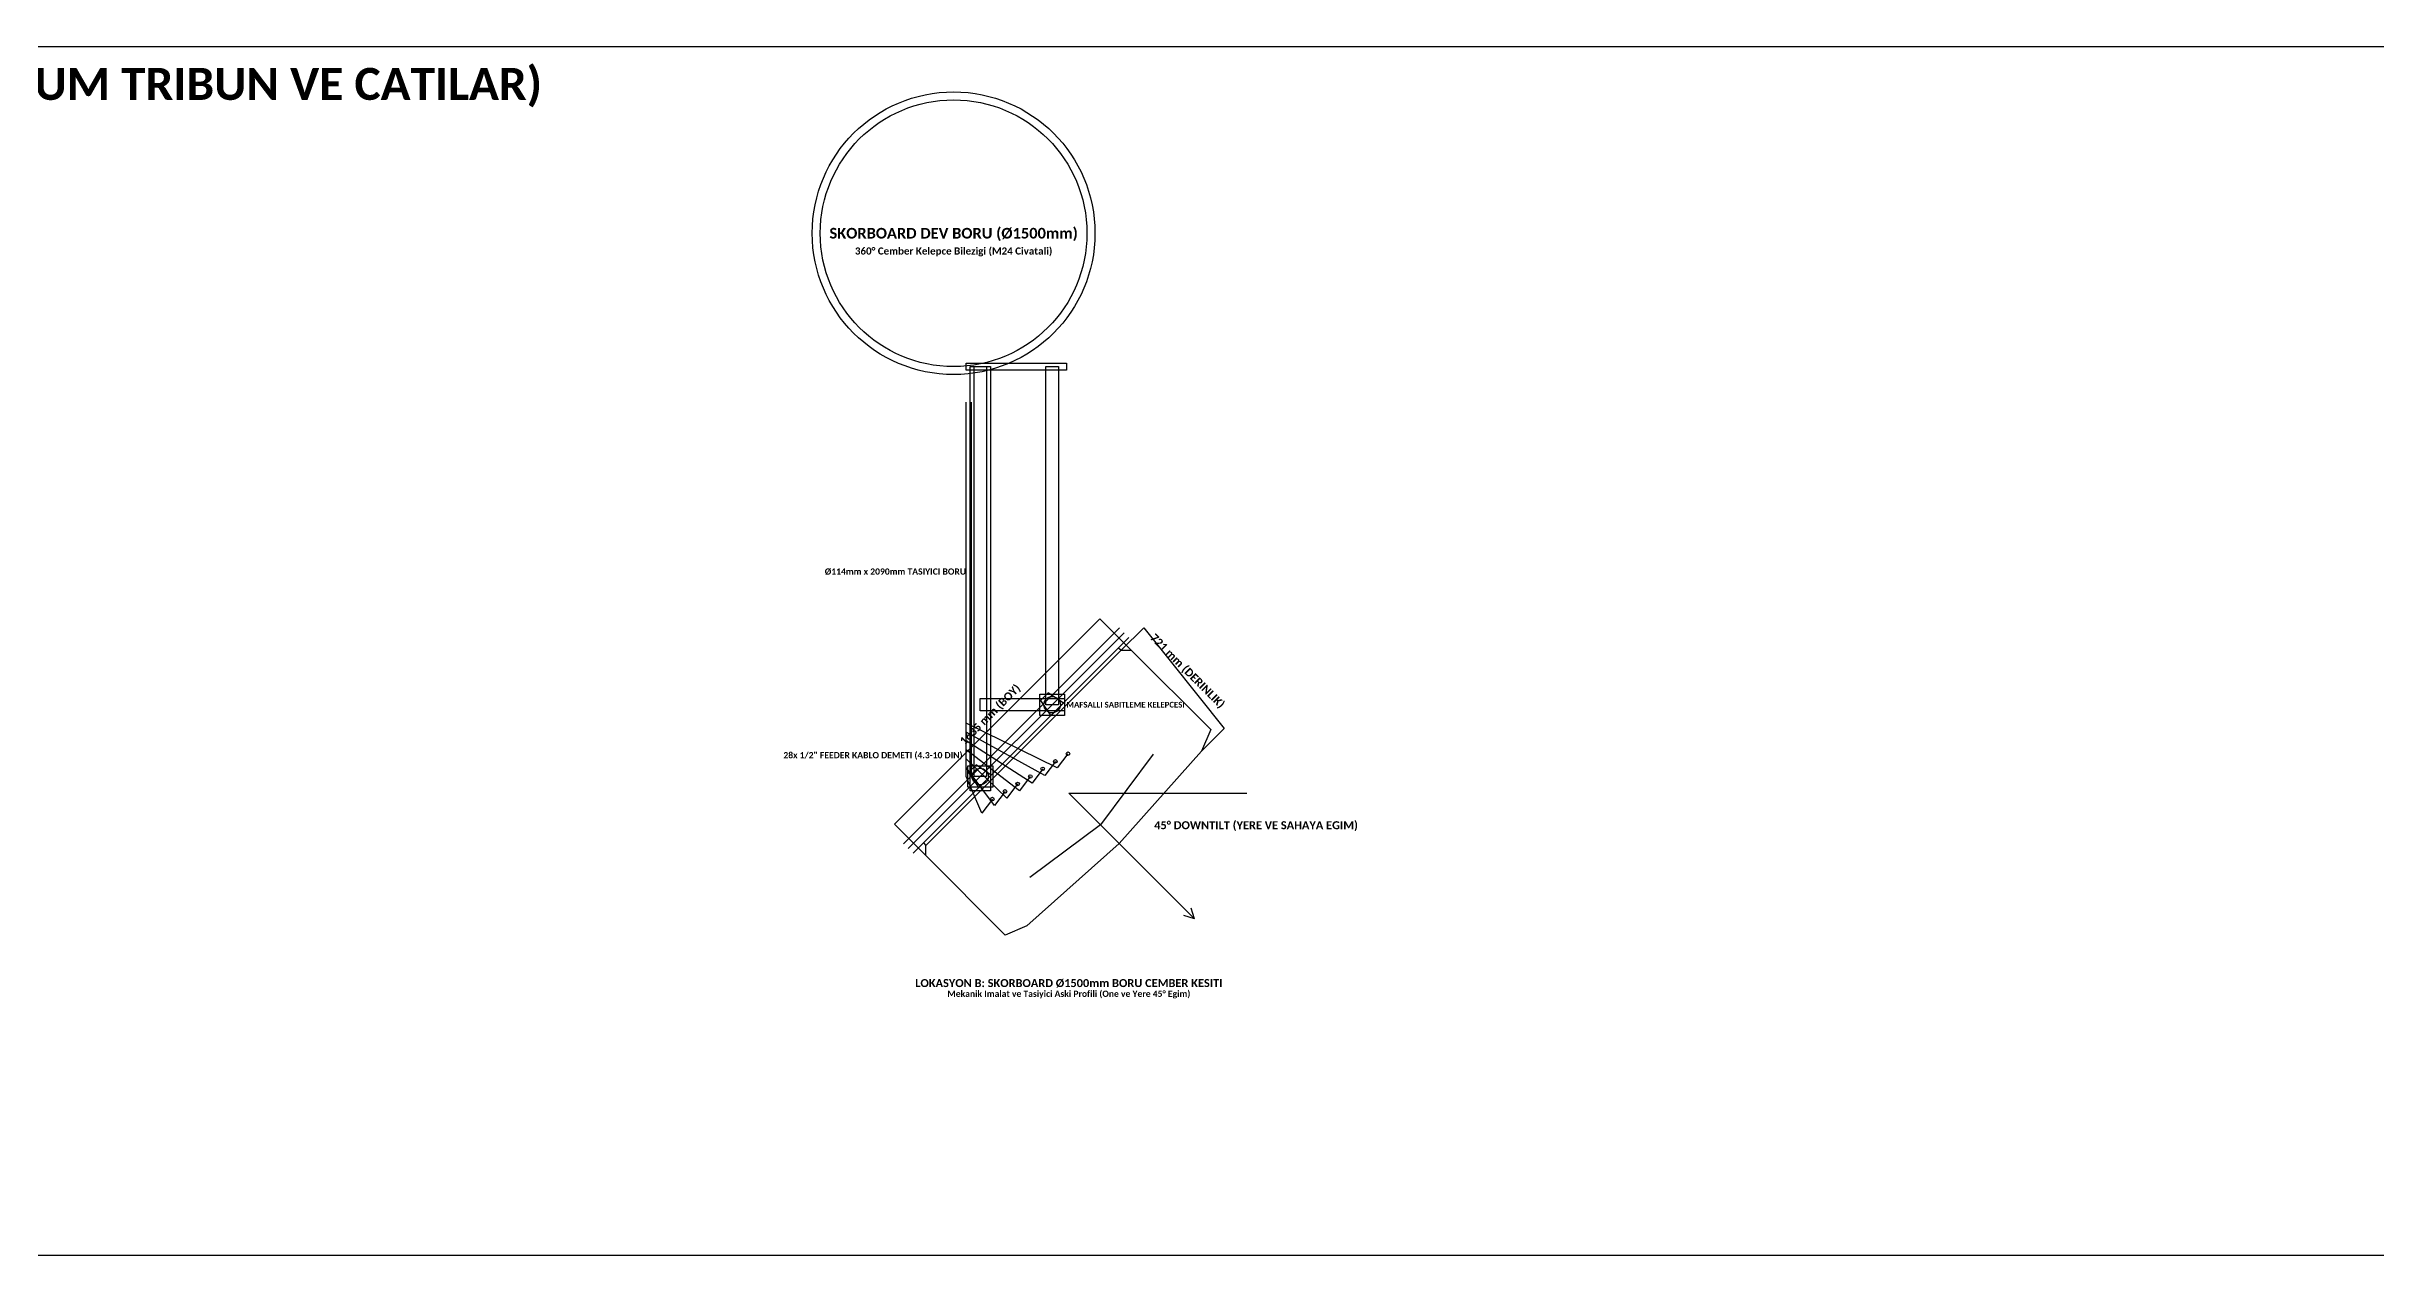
# Model space of a CAD drawing. Header units: millimetres. Extents: x -21500 to 32690, y -2600 to 19800.
# Drawn here: x -9748 to 3347, y -2600 to 4200 of the extents above; entities that cross this region are included whole.
import ezdxf
from ezdxf.enums import TextEntityAlignment as Align

# ---------------------------------------------------------------- set-up
doc = ezdxf.new("R2010")
doc.units = ezdxf.units.MM
for name, color, linetype in [('CELIK_KIRIS_KOLON', 9, 'CONTINUOUS'), ('EKP_MATSING_ANTEN', 2, 'CONTINUOUS'), ('KABLO_TAVALARI', 6, 'CONTINUOUS'), ('METIN_BILGI', 7, 'CONTINUOUS'), ('MONTAJ_BORULARI', 2, 'CONTINUOUS'), ('OLCULER', 1, 'CONTINUOUS')]:
    doc.layers.add(name, color=color, linetype=linetype)
doc.styles.get("Standard").update_dxf_attribs({"font": 'calibrib.ttf'})

msp = doc.modelspace()

# ---------------------------------------------------------------- linework, layer by layer
at = {"layer": 'CELIK_KIRIS_KOLON'}
for p, q in [((-3720, 818), (-4818, -280)), ((-3720, 818), (-3706, 804)), ((-4117, 564), (-4160, 522)), ((-4031, 507), (-4117, 564)), ((-4160, 522), (-4102, 436)), ((-4102, 436), (-4031, 507)), ((-4522, 160), (-4564, 117)), ((-4436, 102), (-4522, 160)), ((-4564, 117), (-4507, 31)), ((-4507, 31), (-4436, 102)), ((-4818, -280), (-4804, -294))]:
    msp.add_line(p, q, dxfattribs=at)
for points in [[(-4578, 2380), (-4578, 2420), (-4014, 2420), (-4014, 2380)], [(-4498, 463), (-4498, 533), (-4024, 533), (-4024, 463)], [(-4164, 438), (-4164, 558), (-4024, 558), (-4024, 438)], [(-4568, 34), (-4568, 154), (-4428, 154), (-4428, 34)]]:
    msp.add_lwpolyline(points, close=True, dxfattribs=at)
for centre, radius in [((-4648, 3150), 795), ((-4094, 498), 46.1), ((-4498, 94), 46.1)]:
    msp.add_circle(centre, radius, dxfattribs=at)
at = {"layer": 'EKP_MATSING_ANTEN'}
for p, q in [((-4804, -294), (-3706, 804)), ((-3706, 804), (-3649, 805)), ((-3649, 805), (-3202, 359)), ((-3202, 359), (-3254, 236)), ((-3526, 219), (-3822, -178)), ((-3254, 236), (-3717, -283)), ((-3822, -178), (-4219, -474)), ((-4805, -351), (-4804, -294)), ((-4359, -798), (-4805, -351)), ((-3717, -283), (-4236, -746)), ((-4236, -746), (-4359, -798))]:
    msp.add_line(p, q, dxfattribs=at)
at = {"layer": 'KABLO_TAVALARI'}
for p, q in [((-4578, 94), (-4578, 2200)), ((-4548, 94), (-4548, 2200)), ((-4065, 142), (-4578, 394)), ((-4136, 99), (-4578, 344)), ((-4207, 57), (-4578, 294)), ((-4277, 14), (-4578, 244)), ((-4348, -28), (-4578, 194)), ((-4419, -70), (-4578, 144)), ((-4147, 137), (-4207, 57)), ((-4076, 179), (-4136, 99)), ((-4005, 222), (-4065, 142)), ((-4490, -113), (-4578, 94)), ((-4359, 10), (-4419, -70)), ((-4288, 52), (-4348, -28)), ((-4217, 94), (-4277, 14)), ((-4430, -33), (-4490, -113))]:
    msp.add_line(p, q, dxfattribs=at)
for centre in [(-4147, 137), (-4076, 179), (-4005, 222), (-4359, 10), (-4288, 52), (-4217, 94), (-4430, -33)]:
    msp.add_circle(centre, 10, dxfattribs=at)
at = {"layer": 'METIN_BILGI'}
msp.add_lwpolyline([(-18000, -2600), (-18000, 4200), (8000, 4200), (8000, -2600)], close=True, dxfattribs=at)
at = {"layer": 'MONTAJ_BORULARI'}
for p, q in [((-3716, 930), (-4930, -284)), ((-3689, 903), (-4903, -311)), ((-3662, 876), (-4876, -338))]:
    msp.add_line(p, q, dxfattribs=at)
for points in [[(-4555, 14), (-4555, 2400), (-4441, 2400), (-4441, 14)], [(-4533, 94), (-4533, 2400), (-4463, 2400), (-4463, 94)], [(-4129, 498), (-4129, 2400), (-4059, 2400), (-4059, 498)]]:
    msp.add_lwpolyline(points, close=True, dxfattribs=at)
msp.add_circle((-4648, 3150), 750, dxfattribs=at)
at = {"layer": 'OLCULER'}
for p, q in [((-4981, -175), (-3825, 981)), ((-3649, 805), (-3825, 981)), ((-3706, 804), (-3578, 931)), ((-3578, 931), (-3126, 364)), ((-3254, 236), (-3126, 364)), ((-4000, 0), (-3000, 0)), ((-4000, 0), (-3293, -707)), ((-4805, -351), (-4981, -175)), ((-3293, -707), (-3313, -647)), ((-3293, -707), (-3353, -687))]:
    msp.add_line(p, q, dxfattribs=at)

# ---------------------------------------------------------------- texts
at = {"layer": 'KABLO_TAVALARI'}
msp.add_text('28x 1/2" FEEDER KABLO DEMETI (4.3-10 DIN)', height=35, dxfattribs=at).set_placement((-4598, 214), align=Align.MIDDLE_RIGHT)
at = {"layer": 'METIN_BILGI'}
msp.add_text('BOLUM 4: LOKASYON BAZLI MONTAJ VE ASKI SISTEMI KESITLERI (TUM TRIBUN VE CATILAR)', height=180, dxfattribs=at).set_placement((-17500, 3900))
for s, height, p in [('SKORBOARD DEV BORU (Ø1500mm)', 60, (-4648, 3150)), ('360° Cember Kelepce Bilezigi (M24 Civatali)', 40, (-4648, 3050)), ('LOKASYON B: SKORBOARD Ø1500mm BORU CEMBER KESITI', 45, (-4000, -1068)), ('Mekanik Imalat ve Tasiyici Aski Profili (One ve Yere 45° Egim)', 35, (-4000, -1128))]:
    msp.add_text(s, height=height, dxfattribs=at).set_placement(p, align=Align.MIDDLE_CENTER)
msp.add_text('Ø114mm x 2090mm TASIYICI BORU', height=35, dxfattribs=at).set_placement((-4578, 1247), align=Align.MIDDLE_RIGHT)
msp.add_text('MAFSALLI SABITLEME KELEPCESI', height=32, dxfattribs=at).set_placement((-4014, 498), align=Align.MIDDLE_LEFT)
at = {"layer": 'OLCULER'}
for s, rotation, p in [('721 mm (DERINLIK)', -45, (-3332, 688)), ('1635 mm (BOY)', 45, (-4443, 443))]:
    msp.add_text(s, height=45, rotation=rotation, dxfattribs=at).set_placement(p, align=Align.MIDDLE_CENTER)
msp.add_text('45° DOWNTILT (YERE VE SAHAYA EGIM)', height=45, dxfattribs=at).set_placement((-3520, -180), align=Align.MIDDLE_LEFT)

doc.saveas('drawing.dxf')
